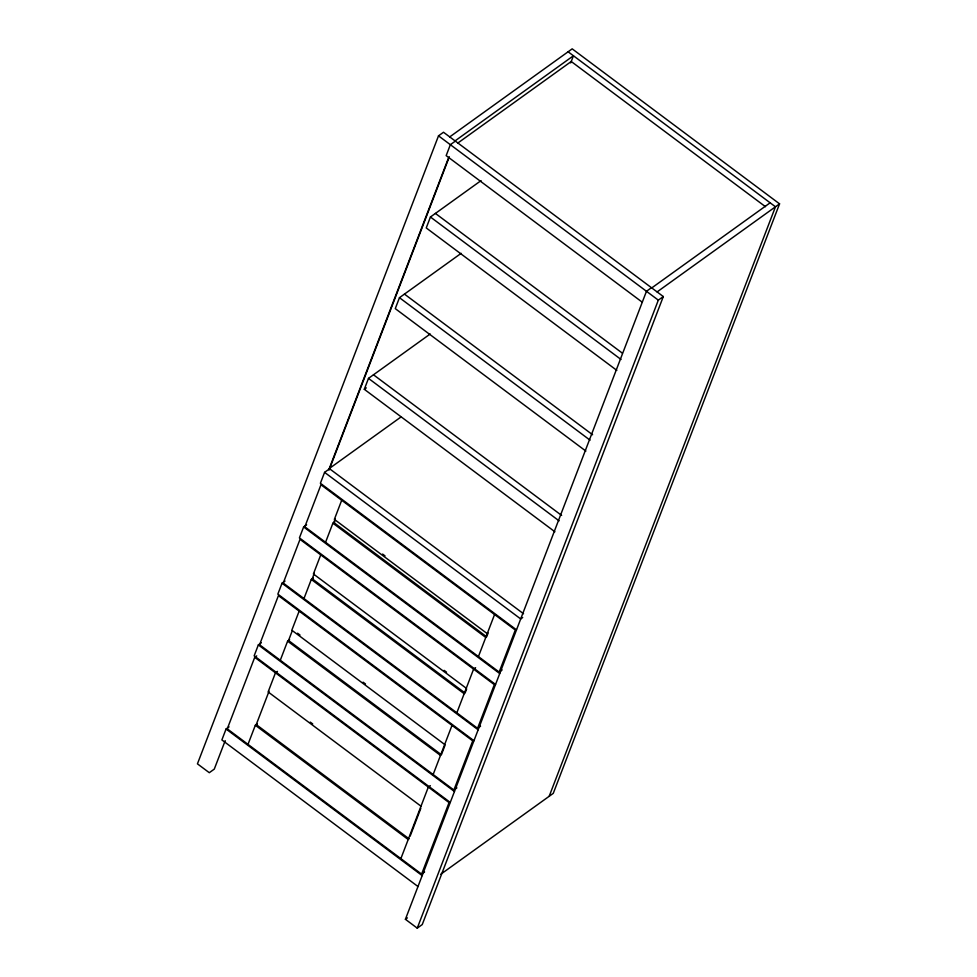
<?xml version="1.0" encoding="UTF-8"?>
<svg xmlns="http://www.w3.org/2000/svg" width="977" height="977" viewBox="0 0 977 977"><rect width="100%" height="100%" fill="white"/><g stroke="black" fill="none" stroke-linecap="round" stroke-linejoin="round"><path stroke-width="1.47" d="M651.464 287.702L646.469 291.293L405.406 919.296L417.252 928.15L422.247 924.56L663.31 296.556L443.497 132.249L438.514 135.84L197.439 763.843L209.298 772.697L214.281 769.119L225.211 740.639M229.058 726.864L226.066 729.013L221.877 739.931L417.985 886.53M261.335 642.768L258.343 644.918L254.154 655.836L450.263 802.435M285.028 581.059L282.035 583.208L277.847 594.126L473.955 740.725M306.619 524.808L303.627 526.957L299.426 537.887L495.547 684.474M329.579 468.765L324.584 472.355L320.395 483.273L516.503 629.86M256.719 655.885L254.728 657.326L227.262 728.854L421.6 874.122L424.592 871.972M329.334 468.398L448.492 157.981M329.078 470.071L449.335 156.772M554.887 531.769L364.299 389.298L368.488 378.38L430.198 334M461.168 253.324L399.459 297.692L395.27 308.622L585.87 451.081M481.05 180.611L430.43 217.004L426.241 227.934L616.841 370.393M247.999 744.364L255.339 725.252L257.342 723.81M280.289 660.269L287.617 641.144L289.619 639.715M299.157 611.113L291.818 630.226L444.682 744.486M303.969 598.559L311.309 579.446L313.312 578.005M320.749 554.863L313.409 573.975L466.273 688.248M325.561 542.308L332.901 523.196L334.891 521.755M341.706 500.261L334.366 519.373L487.23 633.633M269.029 691.289L256.243 724.592L409.107 838.852M292.196 630.947L288.533 640.497L441.396 754.757L445.06 745.207M314.313 573.328L312.213 578.787L465.076 693.047L466.652 688.956M335.282 518.714L333.804 522.536L486.668 636.809L488.134 632.986M570.702 62.894L573.438 55.774L455.05 140.896M400.863 858.624L428.329 787.083L430.32 785.655M433.153 774.529L452.009 725.374M456.833 712.819L473.601 669.123L475.604 667.694M478.425 656.568L494.57 614.521M410.169 836.08L420.831 808.321M421.6 874.122L449.066 802.581L254.728 657.326M453.89 790.027L472.746 740.871L278.421 595.616L259.552 644.759L453.89 790.027L456.882 787.877M477.57 728.317L494.338 684.633L300.012 539.365L283.232 583.049L477.57 728.317L480.562 726.167M499.162 672.066L515.306 630.018L320.969 484.763L304.824 526.811L499.162 672.066L502.154 669.917M417.252 928.15L658.327 300.147L663.31 296.556M549.184 796.292L775.469 206.794L568.101 51.781M449.725 136.902L572.18 48.85L779.561 203.851L553.263 793.361L440.664 874.317M455.355 141.115L450.36 144.694L446.171 155.624L642.28 302.211M457.786 143.082L571.24 61.502L765.492 206.709M364.299 389.298L366.29 387.869M400.802 417.118L329.286 468.545L523.538 613.751M651.757 287.922L770.145 202.801M657.094 291.915L779.561 203.851M277.456 671.382L275.465 672.823L268.125 691.936L420.989 806.196M522.695 617.513L520.704 618.942L324.584 472.355M405.406 919.296L407.397 917.855M438.514 135.84L658.327 300.147M435.424 213.426L622.349 353.149M430.43 217.004L621.03 359.475M404.454 294.101L592.599 434.753M399.459 297.692L590.059 440.163M373.483 374.789L561.628 515.429M368.488 378.38L559.088 520.851M382.593 554.081L385.011 555.901M332.901 523.196L485.764 637.456M303.627 526.957L499.735 673.556M444.12 670.356L446.55 672.176M311.309 579.446L464.173 693.707M282.035 583.208L478.144 729.795M297.57 633.206L300 635.013M363.09 682.178L365.508 683.985M287.617 641.144L440.48 755.416M258.343 644.918L454.464 791.504M310.283 722.113L312.713 723.933M255.339 725.252L408.203 839.512M226.066 729.013L422.174 875.6"/></g></svg>
